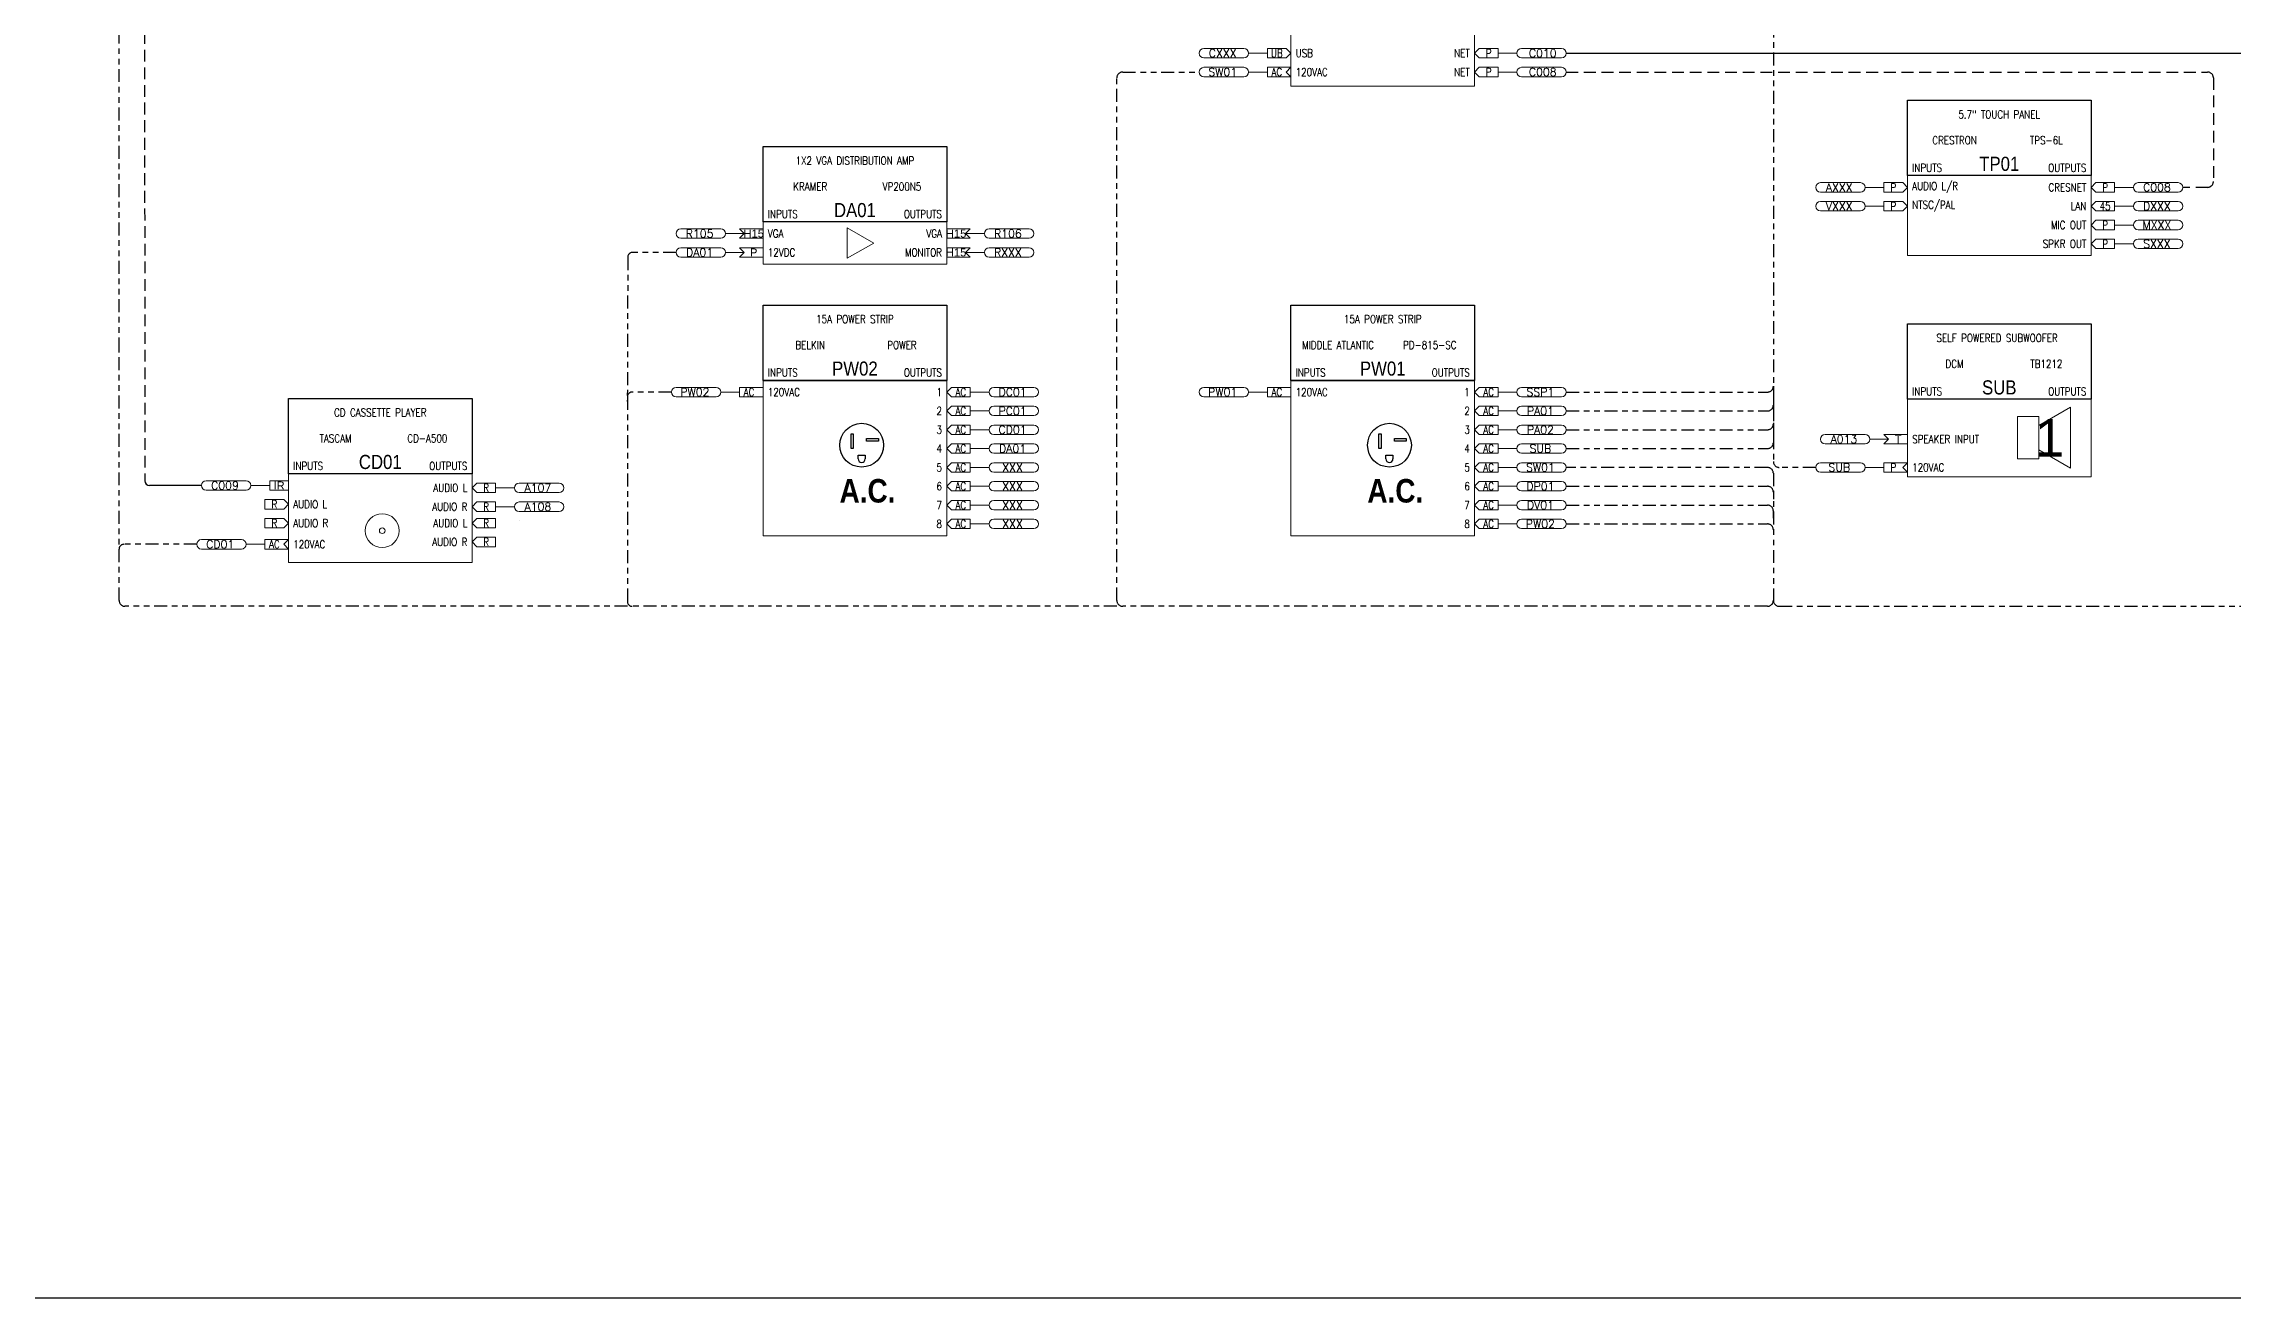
# Model space of a CAD drawing. Header units: inches. Extents: x -21 to 1517, y -4 to 60.
# Drawn here: x 170.2 to 216.7, y -3.75 to 22.9 of the extents above; entities that cross this region are included whole.
import ezdxf
from ezdxf.enums import TextEntityAlignment as Align

# ---------------------------------------------------------------- set-up
doc = ezdxf.new("R2010")
doc.units = ezdxf.units.IN
doc.header["$MEASUREMENT"] = 0
for name, pattern in [('5LVL-VID', [0.625, 0.25, -0.0625, 0, -0.0625, 0, -0.0625, 0, -0.0625, 0, -0.0625, 0, -0.0625]), ('ANA-AUD', [0.5, 0.25, 0.25]), ('CONTROL', [0.375, 0.25, -0.125]), ('DIG-AUD', [0.815, 0.275, -0.1, 0.12, -0.1, 0.12, -0.1])]:
    doc.linetypes.add(name, pattern=pattern)
doc.layers.get('0').update_dxf_attribs({"lineweight": 20})
for name, color, linetype in [('AUDIO', 1, 'Continuous'), ('CONNECTORS', 7, 'Continuous'), ('CONTROL', 5, 'Continuous'), ('CONTROL WIRENUMBER', 7, 'Continuous'), ('DATA', 21, 'Continuous'), ('DEVICES', 7, 'Continuous'), ('POWER', 40, 'Continuous'), ('POWER WIRENUMBER', 7, 'Continuous'), ('SIG_AUD_DIGITAL', 2, 'DIG-AUD'), ('SIG_AUDIO_ANALOG', 1, 'ANA-AUD'), ('SIG_CONTROL', 5, 'CONTROL'), ('SIG_POWER', 40, 'DIG-AUD'), ('SIG_RGBHV', 3, '5LVL-VID'), ('TEXT', 4, 'Continuous'), ('VIDEO', 3, 'Continuous'), ('WIRE NUMBER', 7, 'Continuous')]:
    doc.layers.add(name, color=color, linetype=linetype)
doc.styles.add('DZ', font='arial.ttf', dxfattribs={"height": 0.6})
doc.styles.add('ROMANS', font='romans.shx', dxfattribs={"width": 0.8})
doc.styles.get("Standard").update_dxf_attribs({"font": 'romans.shx'})
doc.styles.add('VSI', font='arial.ttf', dxfattribs={"width": 0.85})

# ---------------------------------------------------------------- blocks, each defined once
blk = doc.blocks.new('F_C_L_TERMINAL')
at = {"lineweight": 5, "ltscale": 0.02}
for p, q in [((-0.5, 0.1), (0, 0.1)), ((0, 0.1), (0, -0.1)), ((0, -0.1), (-0.5, -0.1))]:
    blk.add_line(p, q, dxfattribs=at)
at = {"lineweight": 20, "ltscale": 0.02}
for p, q in [((-0.4, 0), (-0.5, 0.1)), ((-0.5, -0.1), (-0.4, 0))]:
    blk.add_line(p, q, dxfattribs=at)
at = {"lineweight": 5, "ltscale": 0.02, "insert": (-0.2, 0), "char_height": 0.17, "width": 0.4, "attachment_point": 5, "style": 'DZ'}
blk.add_mtext('{\\fArial Alt. Mono For Brady|b0|i0|c0|p49;T}', dxfattribs=at)
blk = doc.blocks.new('DEVICE HEADER')
at = {"layer": 'DEVICES', "ltscale": 0.5}
blk.add_lwpolyline([(0, 1.6), (3.9, 1.6), (3.9, 0), (0, 0)], close=True, dxfattribs=at)
at = {"layer": 'DEVICES', "ltscale": 0.5, "style": 'VSI', "width": 0.85}
blk.add_attdef('IDXX', text='', height=0.3, dxfattribs=at).set_placement((1.95, 0.25), align=Align.MIDDLE_CENTER)
at = {"layer": 'TEXT', "lineweight": 5, "ltscale": 0.02, "insert": (0.1, 0.25), "char_height": 0.17, "width": 1.85, "attachment_point": 1, "style": 'ROMANS'}
blk.add_mtext('{\\Fromans|c0;\\W0.8;INPUTS}', dxfattribs=at)
at = {"layer": 'TEXT', "lineweight": 5, "ltscale": 0.02, "insert": (3.8, 0.25), "char_height": 0.17, "width": 1.85, "attachment_point": 3}
blk.add_mtext('{\\Fromans|c0;\\W0.8;OUTPUTS}', dxfattribs=at)
at = {"layer": 'TEXT', "ltscale": 0.5, "style": 'ROMANS', "width": 0.8}
for tag, p in [('DESCRIPTION', (1.95, 1.3)), ('MAKE', (1, 0.75)), ('MODEL', (2.95, 0.75))]:
    blk.add_attdef(tag, text='', height=0.17, dxfattribs=at).set_placement(p, align=Align.MIDDLE_CENTER)
blk = doc.blocks.new('CABLE NUMBER IN')
at = {"linetype": 'ByBlock', "lineweight": 5, "ltscale": 0.02}
blk.add_line((-0.4, 0), (0, 0), dxfattribs=at)
blk.add_lwpolyline([(-1.35, 0.1, 1), (-1.35, -0.1, -1), (-1.35, -0.1), (-0.5, -0.1, 1), (-0.5, 0.1), (-1.35, 0.1)], format="xyb", close=True, dxfattribs=at)
at = {"layer": 'WIRE NUMBER', "ltscale": 0.5, "width": 0.8}
blk.add_attdef('DESC IN', text='', height=0.1, dxfattribs=at).set_placement((-1.5, 0), align=Align.BOTTOM_RIGHT)
at = {"layer": 'WIRE NUMBER', "ltscale": 0.5}
blk.add_attdef('XXXX', text='', height=0.17, dxfattribs=at).set_placement((-0.95, 0), align=Align.MIDDLE_CENTER)
at = {"layer": 'WIRE NUMBER', "ltscale": 0.5, "width": 0.8}
blk.add_attdef('DESC OUT', text='', height=0.1, dxfattribs=at).set_placement((-1.5, -0.05), align=Align.TOP_RIGHT)
blk = doc.blocks.new('F_CONN_FEMALE IN LEFT')
at = {"lineweight": 5, "ltscale": 0.02}
for p, q in [((-0.5, 0.1), (0, 0.1)), ((-0.5, 0.1), (-0.5, -0.1)), ((0, -0.1), (-0.5, -0.1))]:
    blk.add_line(p, q, dxfattribs=at)
at = {"lineweight": 20, "ltscale": 0.02}
for p, q in [((-0.1, 0), (0, 0.1)), ((0, -0.1), (-0.1, 0))]:
    blk.add_line(p, q, dxfattribs=at)
at = {"layer": 'DEVICES', "ltscale": 0.5, "width": 0.8, "flags": 4}
blk.add_attdef('XX', text='', height=0.17, dxfattribs=at).set_placement((-0.3, 0), align=Align.MIDDLE_CENTER)
blk = doc.blocks.new('F_POWER_TAG_L')
at = {"layer": 'POWER', "lineweight": 5, "ltscale": 0.02}
blk.add_line((-0.4, 0), (0, 0), dxfattribs=at)
blk.add_lwpolyline([(-1.35, 0.1, 1), (-1.35, -0.1, -1), (-1.35, -0.1), (-0.5, -0.1, 1), (-0.5, 0.1), (-1.35, 0.1)], format="xyb", close=True, dxfattribs=at)
at = {"layer": 'POWER WIRENUMBER', "ltscale": 0.5}
blk.add_attdef('PXXX', text='', height=0.17, dxfattribs=at).set_placement((-0.95, 0), align=Align.MIDDLE_CENTER)
blk = doc.blocks.new('F_CONN_MALE IN LEFT')
at = {"lineweight": 5, "ltscale": 0.02}
for p, q in [((-0.5, 0.1), (-0.1, 0.1)), ((-0.5, 0.1), (-0.5, -0.1)), ((-0.1, -0.1), (-0.5, -0.1))]:
    blk.add_line(p, q, dxfattribs=at)
at = {"lineweight": 20, "ltscale": 0.02}
for p, q in [((0, 0), (-0.1, 0.1)), ((-0.1, -0.1), (0, 0))]:
    blk.add_line(p, q, dxfattribs=at)
at = {"layer": 'DEVICES', "ltscale": 0.5, "width": 0.8, "flags": 4}
blk.add_attdef('XX', text='', height=0.17, dxfattribs=at).set_placement((-0.3, 0), align=Align.MIDDLE_CENTER)
blk = doc.blocks.new('F_CONN_MALE OUT RIGHT')
at = {"lineweight": 20, "ltscale": 0.02}
for p, q in [((0, 0), (0.1, 0.1)), ((0.1, -0.1), (0, 0))]:
    blk.add_line(p, q, dxfattribs=at)
at = {"lineweight": 5, "ltscale": 0.02}
for p, q in [((0.5, 0.1), (0.1, 0.1)), ((0.5, 0.1), (0.5, -0.1)), ((0.1, -0.1), (0.5, -0.1))]:
    blk.add_line(p, q, dxfattribs=at)
at = {"layer": 'DEVICES', "ltscale": 0.5, "width": 0.8, "flags": 4}
blk.add_attdef('XX', text='', height=0.17, dxfattribs=at).set_placement((0.3, 0), align=Align.MIDDLE_CENTER)
blk = doc.blocks.new('F_CONTROL_TAG_R')
at = {"layer": 'CONTROL', "lineweight": 5, "ltscale": 0.02}
blk.add_line((0, 0), (0.4, 0), dxfattribs=at)
blk.add_lwpolyline([(0.5, 0.1, 1), (0.5, -0.1, -1), (0.5, -0.1), (1.35, -0.1, 1), (1.35, 0.1), (0.5, 0.1)], format="xyb", close=True, dxfattribs=at)
at = {"layer": 'CONTROL WIRENUMBER', "ltscale": 0.5}
blk.add_attdef('CXXX', text='', height=0.17, dxfattribs=at).set_placement((0.95, 0), align=Align.MIDDLE_CENTER)
blk = doc.blocks.new('CABLE NUMBER OUT')
at = {"linetype": 'ByBlock', "lineweight": 5, "ltscale": 0.02}
blk.add_line((0, 0), (0.4, 0), dxfattribs=at)
blk.add_lwpolyline([(0.5, 0.1, 1), (0.5, -0.1, -1), (0.5, -0.1), (1.35, -0.1, 1), (1.35, 0.1), (0.5, 0.1)], format="xyb", close=True, dxfattribs=at)
at = {"layer": 'WIRE NUMBER', "ltscale": 0.5}
blk.add_attdef('XXXX', text='', height=0.17, dxfattribs=at).set_placement((0.9, 0), align=Align.MIDDLE_CENTER)
at = {"layer": 'WIRE NUMBER', "ltscale": 0.5, "style": 'ROMANS', "width": 0.8}
blk.add_attdef('DESC OUT', text='', height=0.1, dxfattribs=at).set_placement((1.5, 0), align=Align.BOTTOM_LEFT)
blk.add_attdef('DESC IN', text='', height=0.1, dxfattribs=at).set_placement((1.5, -0.05), align=Align.TOP_LEFT)
blk = doc.blocks.new('F_SYMBOL_AC POWER')
at = {"layer": 'DEVICES', "ltscale": 0.5}
for points in [[(-0.177, 0.507), (-0.237, 0.507), (-0.237, 0.207), (-0.177, 0.207)], [(0.348, 0.417), (0.348, 0.357), (0.098, 0.357), (0.098, 0.417)]]:
    blk.add_lwpolyline(points, close=True, dxfattribs=at)
blk.add_lwpolyline([(-0.082, -0.018), (-0.082, 0.057), (0.068, 0.057), (0.068, -0.018)], dxfattribs=at)
blk.add_circle((-0.007, 0.272), 0.465, dxfattribs=at)
blk.add_arc((-0.007, -0.018), 0.075, 180, 0, dxfattribs=at)
at = {"layer": 'DEVICES', "lineweight": 40, "ltscale": 0.02, "insert": (0.117, -0.7), "char_height": 0.5, "width": 1.13357, "attachment_point": 5, "style": 'VSI'}
blk.add_mtext('{\\fArial|b1|i0|c0|p34;A.C.}', dxfattribs=at)
blk = doc.blocks.new('F_CONN_AC WIRED IN LEFT')
at = {"lineweight": 5, "ltscale": 0.02}
for p, q in [((-0.5, 0.1), (0, 0.1)), ((-0.5, 0.1), (-0.5, -0.1)), ((0, 0.1), (0, -0.1)), ((0, -0.1), (-0.5, -0.1))]:
    blk.add_line(p, q, dxfattribs=at)
at = {"layer": 'DEVICES', "ltscale": 0.5, "width": 0.8, "flags": 4}
blk.add_attdef('AC', text='', height=0.17, dxfattribs=at).set_placement((-0.3, 0), align=Align.MIDDLE_CENTER)
blk = doc.blocks.new('F_C_R_HD15_F')
at = {"lineweight": 5, "ltscale": 0.02}
for p, q in [((0.5, 0.1), (0, 0.1)), ((0, 0.1), (0, -0.1)), ((0, -0.1), (0.5, -0.1))]:
    blk.add_line(p, q, dxfattribs=at)
at = {"lineweight": 20, "ltscale": 0.02}
for p, q in [((0.4, 0), (0.5, 0.1)), ((0.5, -0.1), (0.4, 0))]:
    blk.add_line(p, q, dxfattribs=at)
at = {"lineweight": 5, "ltscale": 0.02, "insert": (0.2, 0), "char_height": 0.17, "width": 0.4, "attachment_point": 5, "style": 'DZ'}
blk.add_mtext('{\\fArial Alt. Mono For Brady|b0|i0|c0|p49;H15}', dxfattribs=at)
blk = doc.blocks.new('F_C_L_HD15_F')
at = {"lineweight": 5, "ltscale": 0.02}
for p, q in [((-0.5, 0.1), (0, 0.1)), ((0, 0.1), (0, -0.1)), ((0, -0.1), (-0.5, -0.1))]:
    blk.add_line(p, q, dxfattribs=at)
at = {"lineweight": 20, "ltscale": 0.02}
for p, q in [((-0.4, 0), (-0.5, 0.1)), ((-0.5, -0.1), (-0.4, 0))]:
    blk.add_line(p, q, dxfattribs=at)
at = {"lineweight": 5, "ltscale": 0.02, "insert": (-0.2, 0), "char_height": 0.17, "width": 0.4, "attachment_point": 5, "style": 'DZ'}
blk.add_mtext('{\\fArial Alt. Mono For Brady|b0|i0|c0|p49;H15}', dxfattribs=at)
blk = doc.blocks.new('F_C_L_PHOENIX_F')
at = {"lineweight": 5, "ltscale": 0.02}
for p, q in [((-0.5, 0.1), (0, 0.1)), ((0, 0.1), (0, -0.1)), ((0, -0.1), (-0.5, -0.1))]:
    blk.add_line(p, q, dxfattribs=at)
at = {"lineweight": 20, "ltscale": 0.02}
for p, q in [((-0.4, 0), (-0.5, 0.1)), ((-0.5, -0.1), (-0.4, 0))]:
    blk.add_line(p, q, dxfattribs=at)
at = {"lineweight": 5, "ltscale": 0.02, "insert": (-0.2, 0), "char_height": 0.17, "width": 0.4, "attachment_point": 5, "style": 'DZ'}
blk.add_mtext('{\\fArial Alt. Mono For Brady|b0|i0|c0|p49;P}', dxfattribs=at)
blk = doc.blocks.new('F_C_L_IR EMITTER')
at = {"lineweight": 5, "ltscale": 0.02}
blk.add_lwpolyline([(-0.4, 0.1), (0, 0.1), (0, -0.1), (-0.4, -0.1)], dxfattribs=at)
at = {"lineweight": 20, "ltscale": 0.02}
blk.add_lwpolyline([(-0.4, 0.1), (-0.4, 0), (-0.4, -0.1)], dxfattribs=at)
at = {"lineweight": 5, "ltscale": 0.02, "insert": (-0.2, 0), "char_height": 0.17, "width": 0.4, "attachment_point": 5, "style": 'DZ'}
blk.add_mtext('{\\fArial Alt. Mono For Brady|b0|i0|c0|p49;IR}', dxfattribs=at)

msp = doc.modelspace()

# ---------------------------------------------------------------- linework, layer by layer
at = {"layer": 'CONTROL'}
for p, q in [((202.55, 22.7), (217.768, 22.7)), ((173.55, 13.516), (172.449, 13.516))]:
    msp.add_line(p, q, dxfattribs=at)
msp.add_arc((172.449, 13.616), 0.1, 180.0506, 270, dxfattribs=at)
at = {"layer": 'Defpoints', "ltscale": 0.5}
msp.add_lwpolyline([(168.6, 59.5), (252.9, 59.5), (252.9, -3.75), (168.6, -3.75)], close=True, dxfattribs=at)
at = {"layer": 'DEVICES', "ltscale": 0.5}
for p, q in [((185.485, 15.75), (189.385, 15.75)), ((196.7, 15.75), (200.6, 15.75))]:
    msp.add_line(p, q, dxfattribs=at)
at = {"layer": 'DEVICES', "lineweight": 9, "ltscale": 0.02}
for p, q in [((213.265, 15.18), (212.59, 14.791)), ((213.265, 13.881), (213.265, 15.18)), ((212.59, 14.271), (213.265, 13.881))]:
    msp.add_line(p, q, dxfattribs=at)
at = {"layer": 'DEVICES', "lineweight": 5, "ltscale": 0.02}
for points in [[(196.7, 30.95), (200.6, 30.95), (200.6, 22), (196.7, 22)], [(209.8, 20.1), (213.7, 20.1), (213.7, 18.4), (209.8, 18.4)], [(185.485, 19.117), (189.385, 19.117), (189.385, 18.217), (185.485, 18.217)], [(185.485, 15.75), (189.385, 15.75), (189.385, 12.45), (185.485, 12.45)], [(196.7, 15.75), (200.6, 15.75), (200.6, 12.45), (196.7, 12.45)], [(209.8, 15.35), (213.7, 15.35), (213.7, 13.7), (209.8, 13.7)], [(175.4, 13.766), (179.3, 13.766), (179.3, 11.881), (175.4, 11.881)]]:
    msp.add_lwpolyline(points, close=True, dxfattribs=at)
at = {"layer": 'DEVICES', "lineweight": 20, "ltscale": 0.02}
msp.add_lwpolyline([(187.835, 18.667), (187.272, 18.992), (187.272, 18.342)], close=True, dxfattribs=at)
at = {"layer": 'DEVICES', "lineweight": 9, "ltscale": 0.02}
msp.add_lwpolyline([(212.14, 14.981), (212.59, 14.981), (212.59, 14.081), (212.14, 14.081)], close=True, dxfattribs=at)
at = {"layer": 'DEVICES', "lineweight": 20, "ltscale": 0.02}
for radius in [0.36, 0.06]:
    msp.add_circle((177.392, 12.556), radius, dxfattribs=at)
at = {"layer": 'SIG_AUD_DIGITAL', "lineweight": 5, "ltscale": 0.02}
msp.add_line((180.3, 12.766), (180.3, 12.766), dxfattribs=at)
at = {"layer": 'SIG_CONTROL'}
for p, q in [((172.326, 39.274), (172.349, 13.616)), ((202.55, 22.3), (216.175, 22.3)), ((216.3, 22.175), (216.3, 19.975)), ((216.175, 19.85), (215.65, 19.85))]:
    msp.add_line(p, q, dxfattribs=at)
for centre, start, end in [((216.175, 22.175), 0, 90), ((216.175, 19.975), 270, 0)]:
    msp.add_arc(centre, 0.125, start, end, dxfattribs=at)
at = {"layer": 'SIG_POWER'}
for p, q in [((206.95, 34.125), (206.95, 14.025)), ((171.8, 16.383), (171.8, 24.95)), ((193, 11.075), (193, 22.175)), ((193.125, 22.3), (194.75, 22.3)), ((182.609, 18.367), (182.599, 15.299)), ((183.635, 18.467), (182.709, 18.467)), ((171.8, 11.075), (171.8, 16.383)), ((182.6, 15.4), (182.6, 11.05)), ((183.535, 15.5), (182.7, 15.5)), ((202.55, 15.5), (206.825, 15.5)), ((206.95, 15.625), (206.95, 15.225)), ((202.55, 15.1), (206.825, 15.1)), ((206.95, 15.225), (206.95, 14.825)), ((202.55, 14.7), (206.825, 14.7)), ((206.95, 14.825), (206.95, 14.425)), ((202.55, 14.3), (206.825, 14.3)), ((206.825, 13.9), (202.55, 13.9)), ((202.55, 13.5), (206.825, 13.5)), ((206.95, 13.775), (206.95, 11.075)), ((206.95, 13.775), (206.95, 13.625)), ((207.85, 13.9), (207.075, 13.9)), ((202.55, 13.1), (206.825, 13.1)), ((206.95, 13.375), (206.95, 13.225)), ((202.55, 12.7), (206.825, 12.7)), ((206.95, 12.825), (206.95, 12.975)), ((173.45, 12.266), (171.9, 12.266)), ((182.6, 10.95), (171.925, 10.95)), ((193, 10.95), (182.7, 10.95)), ((206.825, 10.95), (193.125, 10.95)), ((207.075, 10.95), (227.469, 10.95))]:
    msp.add_line(p, q, dxfattribs=at)
for centre, radius, start, end in [((193.125, 22.175), 0.125, 90, 180), ((182.709, 18.367), 0.1, 90, 179.8078), ((182.7, 15.4), 0.1, 90, 180), ((206.825, 15.625), 0.125, 270, 0), ((206.825, 15.225), 0.125, 270, 0), ((206.825, 14.825), 0.125, 270, 0), ((206.825, 14.425), 0.125, 270, 0), ((207.075, 14.025), 0.125, 180, 270), ((206.825, 13.775), 0.125, 0, 90), ((206.825, 13.375), 0.125, 0, 90), ((206.825, 12.975), 0.125, 0, 90), ((206.825, 12.575), 0.125, 0, 90), ((171.9, 12.166), 0.1, 90, 180), ((171.925, 11.075), 0.125, 180, 270), ((182.7, 11.05), 0.1, 180, 270), ((193.125, 11.075), 0.125, 180, 270), ((206.825, 11.075), 0.125, 270, 0), ((207.075, 11.075), 0.125, 180, 270)]:
    msp.add_arc(centre, radius, start, end, dxfattribs=at)

# ---------------------------------------------------------------- block references
at = {"layer": 'AUDIO', "ltscale": 0.5}
for name, p, values in [('CABLE NUMBER IN', (209.3, 19.85), {'XXXX': 'AXXX'}), ('CABLE NUMBER OUT', (214.2, 19.05), {'XXXX': 'MXXX'}), ('CABLE NUMBER OUT', (214.2, 18.65), {'XXXX': 'SXXX'}), ('CABLE NUMBER IN', (209.4, 14.5), {'XXXX': 'A013'})]:
    msp.add_blockref(name, p, dxfattribs=at).add_auto_attribs(values)
at = {"layer": 'AUDIO'}
for p, values in [((179.8, 13.466), {'XXXX': 'A107'}), ((179.8, 13.066), {'XXXX': 'A108'})]:
    msp.add_blockref('CABLE NUMBER OUT', p, dxfattribs=at).add_auto_attribs(values)
at = {"layer": 'CONNECTORS', "ltscale": 0.5}
for name, p, values in [('F_CONN_MALE IN LEFT', (196.7, 22.7), {'XX': 'UB'}), ('F_CONN_MALE OUT RIGHT', (200.6, 22.7), {'XX': 'P'}), ('F_CONN_FEMALE IN LEFT', (196.7, 22.3), {'XX': 'AC'}), ('F_CONN_MALE OUT RIGHT', (200.6, 22.3), {'XX': 'P'}), ('F_CONN_MALE IN LEFT', (209.8, 19.85), {'XX': 'P'}), ('F_CONN_MALE IN LEFT', (209.8, 19.45), {'XX': 'P'}), ('F_CONN_MALE OUT RIGHT', (213.7, 19.85), {'XX': 'P'}), ('F_CONN_MALE OUT RIGHT', (213.7, 19.45), {'XX': '45'}), ('F_CONN_MALE OUT RIGHT', (213.7, 19.05), {'XX': 'P'}), ('F_CONN_MALE OUT RIGHT', (213.7, 18.65), {'XX': 'P'})]:
    msp.add_blockref(name, p, dxfattribs=at).add_auto_attribs(values)
at = {"layer": 'CONNECTORS', "lineweight": 5}
for name, p in [('F_C_L_HD15_F', (185.485, 18.867)), ('F_C_R_HD15_F', (189.385, 18.867)), ('F_C_R_HD15_F', (189.385, 18.467)), ('F_C_L_TERMINAL', (209.8, 14.5))]:
    msp.add_blockref(name, p, dxfattribs=at)
at = {"layer": 'CONNECTORS', "lineweight": 20}
msp.add_blockref('F_C_L_PHOENIX_F', (185.485, 18.467), dxfattribs=at)
at = {"layer": 'CONNECTORS'}
for name, p, values in [('F_CONN_AC WIRED IN LEFT', (185.485, 15.5), {'AC': 'AC'}), ('F_CONN_MALE OUT RIGHT', (189.385, 15.5), {'XX': 'AC'}), ('F_CONN_AC WIRED IN LEFT', (196.7, 15.5), {'AC': 'AC'}), ('F_CONN_MALE OUT RIGHT', (200.6, 15.5), {'XX': 'AC'}), ('F_CONN_MALE OUT RIGHT', (189.385, 15.1), {'XX': 'AC'}), ('F_CONN_MALE OUT RIGHT', (200.6, 15.1), {'XX': 'AC'}), ('F_CONN_MALE OUT RIGHT', (189.385, 14.7), {'XX': 'AC'}), ('F_CONN_MALE OUT RIGHT', (200.6, 14.7), {'XX': 'AC'}), ('F_CONN_MALE OUT RIGHT', (189.385, 14.3), {'XX': 'AC'}), ('F_CONN_MALE OUT RIGHT', (189.385, 13.9), {'XX': 'AC'}), ('F_CONN_MALE OUT RIGHT', (200.6, 14.3), {'XX': 'AC'}), ('F_CONN_MALE OUT RIGHT', (200.6, 13.9), {'XX': 'AC'}), ('F_CONN_MALE OUT RIGHT', (179.3, 13.466), {'XX': 'R'}), ('F_CONN_MALE OUT RIGHT', (189.385, 13.5), {'XX': 'AC'}), ('F_CONN_MALE OUT RIGHT', (200.6, 13.5), {'XX': 'AC'}), ('F_CONN_MALE IN LEFT', (175.4, 13.116), {'XX': 'R'}), ('F_CONN_MALE OUT RIGHT', (179.3, 13.066), {'XX': 'R'}), ('F_CONN_MALE OUT RIGHT', (189.385, 13.1), {'XX': 'AC'}), ('F_CONN_MALE OUT RIGHT', (200.6, 13.1), {'XX': 'AC'}), ('F_CONN_MALE IN LEFT', (175.4, 12.716), {'XX': 'R'}), ('F_CONN_MALE OUT RIGHT', (179.3, 12.716), {'XX': 'R'}), ('F_CONN_MALE OUT RIGHT', (189.385, 12.7), {'XX': 'AC'}), ('F_CONN_MALE OUT RIGHT', (200.6, 12.7), {'XX': 'AC'}), ('F_CONN_FEMALE IN LEFT', (175.4, 12.266), {'XX': 'AC'}), ('F_CONN_MALE OUT RIGHT', (179.3, 12.316), {'XX': 'R'})]:
    msp.add_blockref(name, p, dxfattribs=at).add_auto_attribs(values)
ref = msp.add_blockref('F_CONN_FEMALE IN LEFT', (209.8, 13.9), dxfattribs=at)
ref.add_attrib('XX', 'P', dxfattribs={"layer": 'DEVICES', "ltscale": 0.5, "height": 0.17, "width": 0.8}).set_placement((209.5, 13.9), align=Align.MIDDLE_CENTER)
msp.add_blockref('F_C_L_IR EMITTER', (175.4, 13.516), dxfattribs=at)
at = {"layer": 'CONTROL', "ltscale": 0.5}
for name, p, values in [('CABLE NUMBER IN', (196.2, 22.7), {'XXXX': 'CXXX'}), ('CABLE NUMBER OUT', (214.2, 19.85), {'XXXX': 'C008'}), ('CABLE NUMBER IN', (175, 13.516), {'XXXX': 'C009'})]:
    msp.add_blockref(name, p, dxfattribs=at).add_auto_attribs(values)
at = {"layer": 'DATA', "ltscale": 0.5}
msp.add_blockref('CABLE NUMBER OUT', (214.2, 19.45), dxfattribs=at).add_auto_attribs({'XXXX': 'DXXX'})
at = {"layer": 'DEVICES', "ltscale": 0.5}
for p, values in [((209.8, 20.1), {'MODEL': 'TPS-6L', 'MAKE': 'CRESTRON', 'DESCRIPTION': '5.7" TOUCH PANEL', 'IDXX': 'TP01'}), ((185.485, 19.117), {'MODEL': 'VP200N5', 'MAKE': 'KRAMER', 'DESCRIPTION': '1X2 VGA DISTRIBUTION AMP', 'IDXX': 'DA01'}), ((185.485, 15.75), {'MODEL': 'POWER', 'MAKE': 'BELKIN', 'DESCRIPTION': '15A POWER STRIP', 'IDXX': 'PW02'}), ((196.7, 15.75), {'MODEL': 'PD-815-SC', 'MAKE': 'MIDDLE ATLANTIC', 'DESCRIPTION': '15A POWER STRIP', 'IDXX': 'PW01'}), ((209.8, 15.35), {'MODEL': 'TB1212', 'MAKE': 'DCM', 'DESCRIPTION': 'SELF POWERED SUBWOOFER ', 'IDXX': 'SUB'}), ((175.4, 13.766), {'MODEL': 'CD-A500', 'MAKE': 'TASCAM', 'DESCRIPTION': 'CD CASSETTE PLAYER', 'IDXX': 'CD01'})]:
    msp.add_blockref('DEVICE HEADER', p, dxfattribs=at).add_auto_attribs(values)
at = {"layer": 'DEVICES'}
for p in [(187.585, 14.1), (198.8, 14.1)]:
    msp.add_blockref('F_SYMBOL_AC POWER', p, dxfattribs=at)
at = {"layer": 'POWER', "ltscale": 0.5}
for name, p, values in [('CABLE NUMBER IN', (196.2, 22.3), {'XXXX': 'SW01'}), ('CABLE NUMBER IN', (185.085, 18.467), {'XXXX': 'DA01'}), ('CABLE NUMBER IN', (184.985, 15.5), {'XXXX': 'PW02'}), ('CABLE NUMBER OUT', (189.885, 15.5), {'XXXX': 'DC01'}), ('CABLE NUMBER IN', (196.2, 15.5), {'XXXX': 'PW01'}), ('CABLE NUMBER OUT', (201.1, 15.5), {'XXXX': 'SSP1'}), ('CABLE NUMBER OUT', (189.885, 15.1), {'XXXX': 'PC01'}), ('CABLE NUMBER OUT', (201.1, 15.1), {'XXXX': 'PA01'}), ('CABLE NUMBER OUT', (189.885, 14.7), {'XXXX': 'CD01'}), ('CABLE NUMBER OUT', (201.1, 14.7), {'XXXX': 'PA02'}), ('CABLE NUMBER OUT', (189.885, 14.3), {'XXXX': 'DA01'}), ('CABLE NUMBER OUT', (189.885, 13.9), {'XXXX': 'XXX'}), ('CABLE NUMBER OUT', (201.1, 14.3), {'XXXX': 'SUB'}), ('CABLE NUMBER OUT', (201.1, 13.9), {'XXXX': 'SW01'}), ('CABLE NUMBER OUT', (189.885, 13.5), {'XXXX': 'XXX'}), ('CABLE NUMBER OUT', (201.1, 13.5), {'XXXX': 'DP01'}), ('CABLE NUMBER OUT', (189.885, 13.1), {'XXXX': 'XXX'}), ('CABLE NUMBER OUT', (201.1, 13.1), {'XXXX': 'DV01'}), ('CABLE NUMBER OUT', (189.885, 12.7), {'XXXX': 'XXX'}), ('CABLE NUMBER OUT', (201.1, 12.7), {'XXXX': 'PW02'})]:
    msp.add_blockref(name, p, dxfattribs=at).add_auto_attribs(values)
at = {"layer": 'POWER'}
msp.add_blockref('CABLE NUMBER IN', (174.9, 12.266), dxfattribs=at).add_auto_attribs({'XXXX': 'CD01'})
at = {"layer": 'SIG_AUDIO_ANALOG'}
msp.add_blockref('F_POWER_TAG_L', (209.3, 13.9), dxfattribs=at).add_auto_attribs({'PXXX': 'SUB'})
at = {"layer": 'SIG_RGBHV'}
for p, values in [((201.1, 22.7), {'CXXX': 'C010'}), ((201.1, 22.3), {'CXXX': 'C008'})]:
    msp.add_blockref('F_CONTROL_TAG_R', p, dxfattribs=at).add_auto_attribs(values)
at = {"layer": 'VIDEO', "ltscale": 0.5}
for name, p, values in [('CABLE NUMBER IN', (209.3, 19.45), {'XXXX': 'VXXX'}), ('CABLE NUMBER IN', (185.085, 18.867), {'XXXX': 'R105'}), ('CABLE NUMBER OUT', (189.785, 18.867), {'XXXX': 'R106'}), ('CABLE NUMBER OUT', (189.785, 18.467), {'XXXX': 'RXXX'})]:
    msp.add_blockref(name, p, dxfattribs=at).add_auto_attribs(values)

# ---------------------------------------------------------------- texts
at = {"layer": 'DEVICES', "ltscale": 0.5, "insert": (212.817, 14.531), "char_height": 0.8, "width": 1.95, "attachment_point": 5, "style": 'DZ'}
msp.add_mtext('1', dxfattribs=at)
at = {"layer": 'TEXT', "lineweight": 5, "ltscale": 0.02, "char_height": 0.17}
for s, insert, width, attachment_point in [('{\\W0.8;NET}', (200.5, 22.7), 1.85, 6), ('{\\W0.8;USB}', (196.8, 22.7), 1.85, 4), ('{\\W0.8;120VAC}', (196.8, 22.3), 1.85, 4), ('{\\W0.8;NET}', (200.5, 22.3), 1.85, 6), ('{\\W0.8;AUDIO L/R}', (209.9, 19.85), 1.85, 4), ('{\\W0.8;NTSC/PAL}', (209.9, 19.45), 1.85, 4), ('{\\W0.8;CRESNET}', (213.6, 19.85), 1.85, 6), ('{\\W0.8;LAN}', (213.6, 19.45), 1.85, 6), ('{\\W0.8;MIC OUT}', (213.6, 19.05), 1.85, 6), ('{\\W0.8;VGA}', (185.585, 18.867), 1.85, 4), ('{\\W0.8;VGA }', (189.285, 18.867), 1.85, 6), ('{\\W0.8;SPKR OUT}', (213.6, 18.65), 1.85, 6), ('{\\W0.8;12VDC}', (185.585, 18.467), 1.85, 4), ('{\\W0.8;MONITOR }', (189.285, 18.467), 1.85, 6), ('{\\W0.8;120VAC}', (185.585, 15.5), 1.85, 4), ('{\\W0.8;1}', (189.285, 15.5), 1.85, 6), ('{\\W0.8;120VAC}', (196.8, 15.5), 1.85, 4), ('{\\W0.8;1}', (200.5, 15.5), 1.85, 6), ('{\\W0.8;2}', (189.285, 15.1), 1.85, 6), ('{\\W0.8;2}', (200.5, 15.1), 1.85, 6), ('{\\W0.8;3}', (189.285, 14.7), 1.85, 6), ('{\\W0.8;3}', (200.5, 14.7), 1.85, 6), ('{\\W0.8;SPEAKER INPUT}', (209.9, 14.5), 2.35, 4), ('{\\W0.8;4}', (189.285, 14.3), 1.85, 6), ('{\\W0.8;5}', (189.285, 13.9), 1.85, 6), ('{\\W0.8;4}', (200.5, 14.3), 1.85, 6), ('{\\W0.8;5}', (200.5, 13.9), 1.85, 6), ('{\\Fromans|c0;\\W0.8;120VAC}', (209.9, 13.9), 1.85, 4), ('{\\W0.8;AUDIO L}', (179.2, 13.466), 1.85, 6), ('{\\W0.8;6}', (189.285, 13.5), 1.85, 6), ('{\\W0.8;6}', (200.5, 13.5), 1.85, 6), ('{\\W0.8;AUDIO L}', (175.5, 13.116), 1.85, 4), ('{\\W0.8;AUDIO R}', (179.2, 13.066), 1.85, 6), ('{\\W0.8;7}', (189.285, 13.1), 1.85, 6), ('{\\W0.8;7}', (200.5, 13.1), 1.85, 6), ('{\\W0.8;AUDIO R}', (175.5, 12.716), 1.85, 4), ('{\\W0.8;AUDIO L}', (179.2, 12.716), 1.85, 6), ('{\\W0.8;8}', (189.285, 12.7), 1.85, 6), ('{\\W0.8;8}', (200.5, 12.7), 1.85, 6), ('{\\Fromans|c0;\\W0.8;120VAC}', (175.5, 12.266), 1.85, 4), ('{\\W0.8;AUDIO R}', (179.2, 12.316), 1.85, 6)]:
    msp.add_mtext(s, dxfattribs=dict(at, insert=insert, width=width, attachment_point=attachment_point))

doc.saveas('drawing.dxf')
